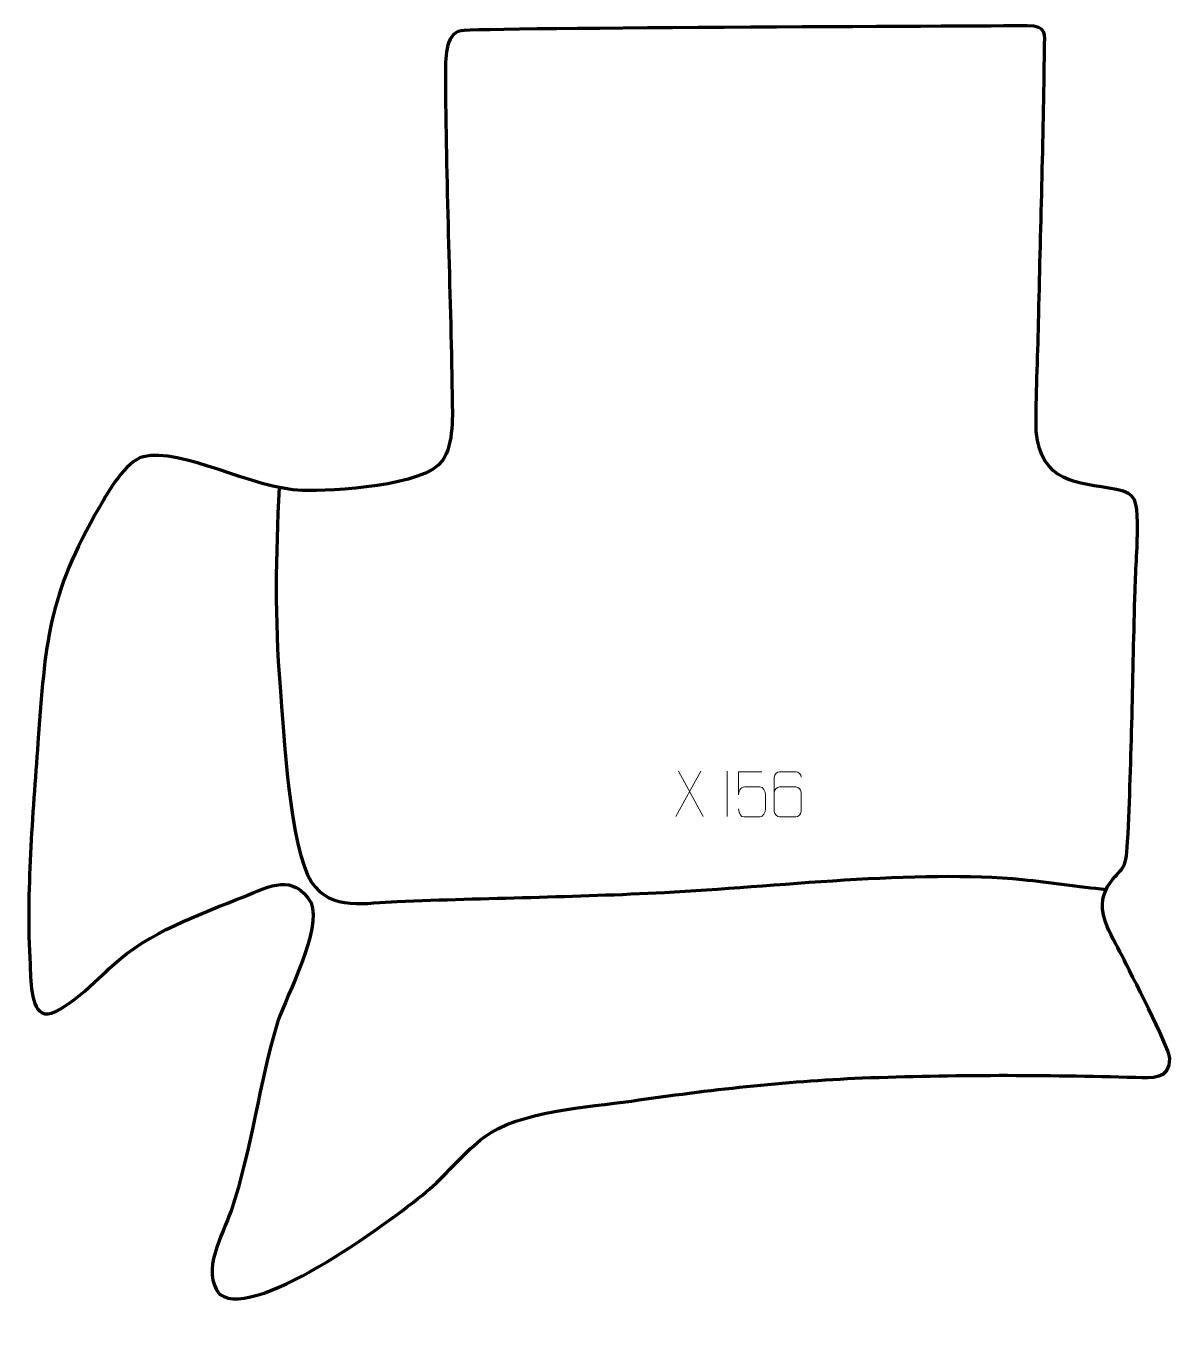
# Model space of a CAD drawing. Header units: millimetres. Extents: x 898 to 1530, y 3 to 718.
import ezdxf

# ---------------------------------------------------------------- set-up
doc = ezdxf.new("R2010")
doc.units = ezdxf.units.MM
doc.header["$MEASUREMENT"] = 0
doc.layers.add('layer 1', color=7, linetype='Continuous', plot=False)
doc.layers.add('layer 2', color=7, linetype='Continuous')
doc.layers.add('layer 3', color=7, linetype='Continuous')

msp = doc.modelspace()

# ---------------------------------------------------------------- linework, layer by layer
at = {"layer": 'layer 1', "color": 250, "lineweight": 9}
for points in [[(1270.7943, 306.4231), (1270.7943, 306.4231), (1257.0537, 281.5273), (1257.0537, 281.5273)], [(1258.5083, 306.4231), (1258.5083, 306.4231), (1272.2489, 281.4696), (1272.2489, 281.4696)], [(1285.3786, 306.4334), (1285.3786, 306.4334), (1285.3786, 281.4593), (1285.3786, 281.4593)]]:
    msp.add_open_spline(points, degree=3, dxfattribs=at)
for points, knots in [([(1304.5379, 306.1006), (1304.5379, 306.1006), (1291.6862, 306.1006), (1291.6862, 306.1006), (1291.6862, 306.1006), (1291.6865, 301.87), (1291.6865, 297.6391), (1291.6862, 293.4079), (1291.6862, 293.4079), (1291.6859, 296.718), (1293.3169, 297.7898), (1296.1289, 297.8503), (1296.1289, 297.8503), (1298.5685, 297.8506), (1301.008, 297.8506), (1303.4472, 297.8503), (1303.4472, 297.8503), (1305.097, 297.8571), (1306.5719, 295.4766), (1306.6004, 293.4079), (1306.6004, 293.4079), (1306.6001, 290.8206), (1306.6001, 288.233), (1306.6004, 285.6453), (1306.6004, 285.6453), (1306.6466, 283.6859), (1305.1472, 281.2496), (1303.5213, 281.1911), (1303.5213, 281.1911), (1301.5648, 281.1914), (1296.6698, 281.1914), (1294.7128, 281.1911), (1294.7128, 281.1911), (1292.8673, 281.1823), (1291.7602, 283.1471), (1291.7394, 285.6982)], [0, 0, 0, 0, 0.1, 0.1, 0.1, 0.1, 0.2, 0.2, 0.2, 0.2, 0.3, 0.3, 0.3, 0.3, 0.4, 0.4, 0.4, 0.4, 0.5, 0.5, 0.5, 0.5, 0.6, 0.6, 0.6, 0.6, 0.7, 0.7, 0.7, 0.7, 0.8, 0.8, 0.8, 0.8, 1, 1, 1, 1]), ([(1326.2383, 303.2251), (1326.2142, 304.5646), (1324.858, 306.2178), (1323.2861, 306.1835), (1323.2861, 306.1835), (1320.3013, 306.1832), (1317.3161, 306.1832), (1314.3307, 306.1835), (1314.3307, 306.1835), (1313.1116, 306.1984), (1311.3834, 304.7608), (1311.3784, 303.2251), (1311.3784, 303.2251), (1311.3787, 296.8646), (1311.3787, 290.5038), (1311.3784, 284.1431), (1311.3784, 284.1431), (1311.3831, 282.9802), (1313.1116, 281.2091), (1314.3307, 281.1847), (1314.3307, 281.1847), (1317.3161, 281.185), (1320.3013, 281.185), (1323.2861, 281.1847), (1323.2861, 281.1847), (1324.5642, 281.2285), (1326.2339, 282.843), (1326.2383, 284.1431), (1326.2383, 284.1431), (1326.2383, 287.7264), (1326.2383, 291.3095), (1326.2383, 294.8922), (1326.2383, 294.8922), (1326.1998, 296.3704), (1324.6171, 297.8033), (1323.2861, 297.8013), (1323.2861, 297.8013), (1320.3013, 297.8016), (1317.3161, 297.8016), (1314.3307, 297.8013), (1314.3307, 297.8013), (1313.0012, 297.8063), (1311.3582, 296.299), (1311.3999, 294.8705)], [0, 0, 0, 0, 0.08333333, 0.08333333, 0.08333333, 0.08333333, 0.16666667, 0.16666667, 0.16666667, 0.16666667, 0.25, 0.25, 0.25, 0.25, 0.33333333, 0.33333333, 0.33333333, 0.33333333, 0.41666667, 0.41666667, 0.41666667, 0.41666667, 0.5, 0.5, 0.5, 0.5, 0.58333333, 0.58333333, 0.58333333, 0.58333333, 0.66666667, 0.66666667, 0.66666667, 0.66666667, 0.75, 0.75, 0.75, 0.75, 0.83333333, 0.83333333, 0.83333333, 0.83333333, 1, 1, 1, 1])]:
    msp.add_open_spline(points, degree=3, knots=knots, dxfattribs=at)
at = {"layer": 'layer 2', "color": 142, "lineweight": 158}
msp.add_open_spline([(1038.1732, 463.0453), (1036.3941, 424.7084), (1035.5987, 391.2433), (1038.71, 352.8155), (1038.71, 352.8155), (1040.6676, 328.5324), (1043.8977, 263.7651), (1056.1327, 245.191), (1056.1327, 245.191), (1066.7329, 229.0987), (1086.6681, 233.965), (1103.2993, 234.5923), (1103.2993, 234.5923), (1152.4965, 236.4477), (1201.5299, 237.0199), (1250.8007, 239.552), (1250.8007, 239.552), (1310.2685, 242.651), (1390.6502, 252.3764), (1448.2313, 246.6992), (1448.2313, 246.6992), (1463.6842, 245.1758), (1479.0488, 242.875), (1494.4797, 241.1431)], degree=3, knots=[0, 0, 0, 0, 0.14285714, 0.14285714, 0.14285714, 0.14285714, 0.28571429, 0.28571429, 0.28571429, 0.28571429, 0.42857143, 0.42857143, 0.42857143, 0.42857143, 0.57142857, 0.57142857, 0.57142857, 0.57142857, 0.71428571, 0.71428571, 0.71428571, 0.71428571, 1, 1, 1, 1], dxfattribs=at)
at = {"layer": 'layer 3', "color": 242, "lineweight": 158}
msp.add_open_spline([(1450.9697, 717.8109), (1461.9131, 717.7268), (1460.6071, 713.5965), (1460.5086, 705.1477), (1460.5086, 705.1477), (1459.9215, 654.826), (1458.3327, 604.3315), (1457.228, 553.9975), (1457.228, 553.9975), (1456.7849, 534.216), (1455.6978, 513.6121), (1455.8647, 493.9283), (1455.8647, 493.9283), (1459.0412, 465.4781), (1477.4781, 466.0905), (1500.2447, 462.0123), (1500.2447, 462.0123), (1511.5013, 459.9959), (1511.4708, 454.5215), (1511.7236, 443.7737), (1511.7236, 443.7737), (1512.0021, 431.931), (1510.7968, 418.3405), (1510.4478, 406.2216), (1510.4478, 406.2216), (1509.1417, 360.0597), (1508.6971, 313.7624), (1506.3687, 267.6467), (1506.3687, 267.6467), (1505.4652, 249.752), (1503.4327, 255.1347), (1495.3315, 242.74), (1495.3315, 242.74), (1487.6472, 229.6233), (1497.201, 216.5616), (1503.2611, 204.5597), (1503.2611, 204.5597), (1508.1784, 194.8491), (1528.6642, 155.5009), (1529.6884, 147.9021), (1529.6884, 147.9021), (1529.7849, 136.3383), (1519.6235, 137.1769), (1510.8036, 137.4986), (1510.8036, 137.4986), (1461.3171, 138.986), (1409.4632, 139.0898), (1360.006, 137.154), (1360.006, 137.154), (1315.978, 135.2926), (1276.1263, 130.6964), (1232.6065, 124.4171), (1232.6065, 124.4171), (1208.8967, 121.1), (1170.4472, 118.9238), (1151.294, 104.4766), (1151.294, 104.4766), (1140.9483, 96.6728), (1131.281, 84.7764), (1121.1955, 75.7488), (1121.1955, 75.7488), (1103.8154, 61.117), (1026.4176, 2.9588), (1005.475, 17.6229), (1005.475, 17.6229), (994.7849, 30.727), (1007.0537, 50.4494), (1011.672, 63.8821), (1011.672, 63.8821), (1023.363, 98.6626), (1027.0785, 134.1331), (1037.4784, 168.4455), (1037.4784, 168.4455), (1042.8268, 183.5652), (1061.8316, 219.2244), (1055.8645, 233.8445), (1055.8645, 233.8445), (1045.8692, 250.0951), (1033.4386, 243.2729), (1019.0149, 237.3618), (1019.0149, 237.3618), (992.9525, 226.7428), (966.9629, 218.1953), (945.8776, 198.7873), (945.8776, 198.7873), (939.4944, 192.9118), (917.5177, 170.8656), (908.8879, 172.603), (908.8879, 172.603), (900.6972, 174.2518), (901.1501, 192.9306), (900.7586, 199.8544), (900.7586, 199.8544), (898.4869, 240.0334), (902.2374, 281.9567), (905.1378, 322.1045), (905.1378, 322.1045), (909.2267, 377.9258), (910.2284, 402.2854), (939.2134, 452.5253), (939.2134, 452.5253), (944.147, 461.0765), (953.2343, 477.0875), (963.2442, 480.0419), (963.2442, 480.0419), (984.14, 485.2919), (1024.1192, 462.0153), (1051.0228, 461.4293), (1051.0228, 461.4293), (1067.9747, 461.0601), (1118.2334, 463.4769), (1128.3619, 477.9458), (1128.3619, 477.9458), (1134.7164, 487.0239), (1133.7979, 503.5943), (1133.6423, 514.338), (1133.6423, 514.338), (1132.7878, 573.3591), (1130.0796, 632.4606), (1129.9931, 691.4654), (1129.9931, 691.4654), (1129.983, 698.3674), (1129.5639, 713.6746), (1138.6032, 715.1781), (1138.6032, 715.1781), (1147.6425, 716.6816), (1450.9697, 717.8109), (1450.9697, 717.8109)], degree=3, knots=[0, 0, 0, 0, 0.03030303, 0.03030303, 0.03030303, 0.03030303, 0.06060606, 0.06060606, 0.06060606, 0.06060606, 0.09090909, 0.09090909, 0.09090909, 0.09090909, 0.12121212, 0.12121212, 0.12121212, 0.12121212, 0.15151515, 0.15151515, 0.15151515, 0.15151515, 0.18181818, 0.18181818, 0.18181818, 0.18181818, 0.21212121, 0.21212121, 0.21212121, 0.21212121, 0.24242424, 0.24242424, 0.24242424, 0.24242424, 0.27272727, 0.27272727, 0.27272727, 0.27272727, 0.3030303, 0.3030303, 0.3030303, 0.3030303, 0.33333333, 0.33333333, 0.33333333, 0.33333333, 0.36363636, 0.36363636, 0.36363636, 0.36363636, 0.39393939, 0.39393939, 0.39393939, 0.39393939, 0.42424242, 0.42424242, 0.42424242, 0.42424242, 0.45454545, 0.45454545, 0.45454545, 0.45454545, 0.48484848, 0.48484848, 0.48484848, 0.48484848, 0.51515152, 0.51515152, 0.51515152, 0.51515152, 0.54545455, 0.54545455, 0.54545455, 0.54545455, 0.57575758, 0.57575758, 0.57575758, 0.57575758, 0.60606061, 0.60606061, 0.60606061, 0.60606061, 0.63636364, 0.63636364, 0.63636364, 0.63636364, 0.66666667, 0.66666667, 0.66666667, 0.66666667, 0.6969697, 0.6969697, 0.6969697, 0.6969697, 0.72727273, 0.72727273, 0.72727273, 0.72727273, 0.75757576, 0.75757576, 0.75757576, 0.75757576, 0.78787879, 0.78787879, 0.78787879, 0.78787879, 0.81818182, 0.81818182, 0.81818182, 0.81818182, 0.84848485, 0.84848485, 0.84848485, 0.84848485, 0.87878788, 0.87878788, 0.87878788, 0.87878788, 0.90909091, 0.90909091, 0.90909091, 0.90909091, 0.93939394, 0.93939394, 0.93939394, 0.93939394, 1, 1, 1, 1], dxfattribs=at)

doc.saveas('drawing.dxf')
